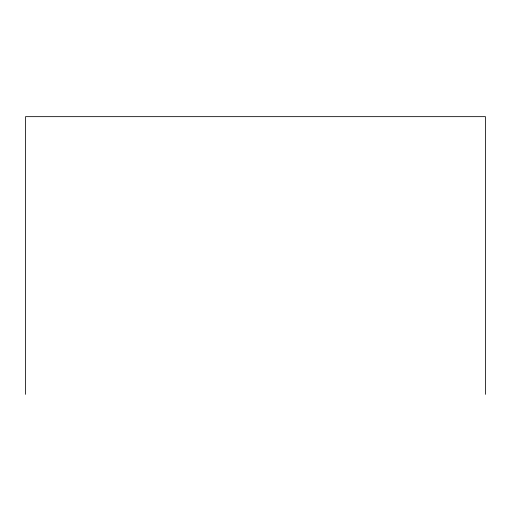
<?xml version="1.0" encoding="UTF-8"?>
<svg xmlns="http://www.w3.org/2000/svg" width="511" height="511" viewBox="0 0 511 511"><rect width="100%" height="100%" fill="white"/><g stroke="black" fill="none" stroke-linecap="round" stroke-linejoin="round"><path stroke-width="0.77" d="M485.45 394.345L485.45 116.655L25.55 116.655L25.55 394.345"/></g></svg>
